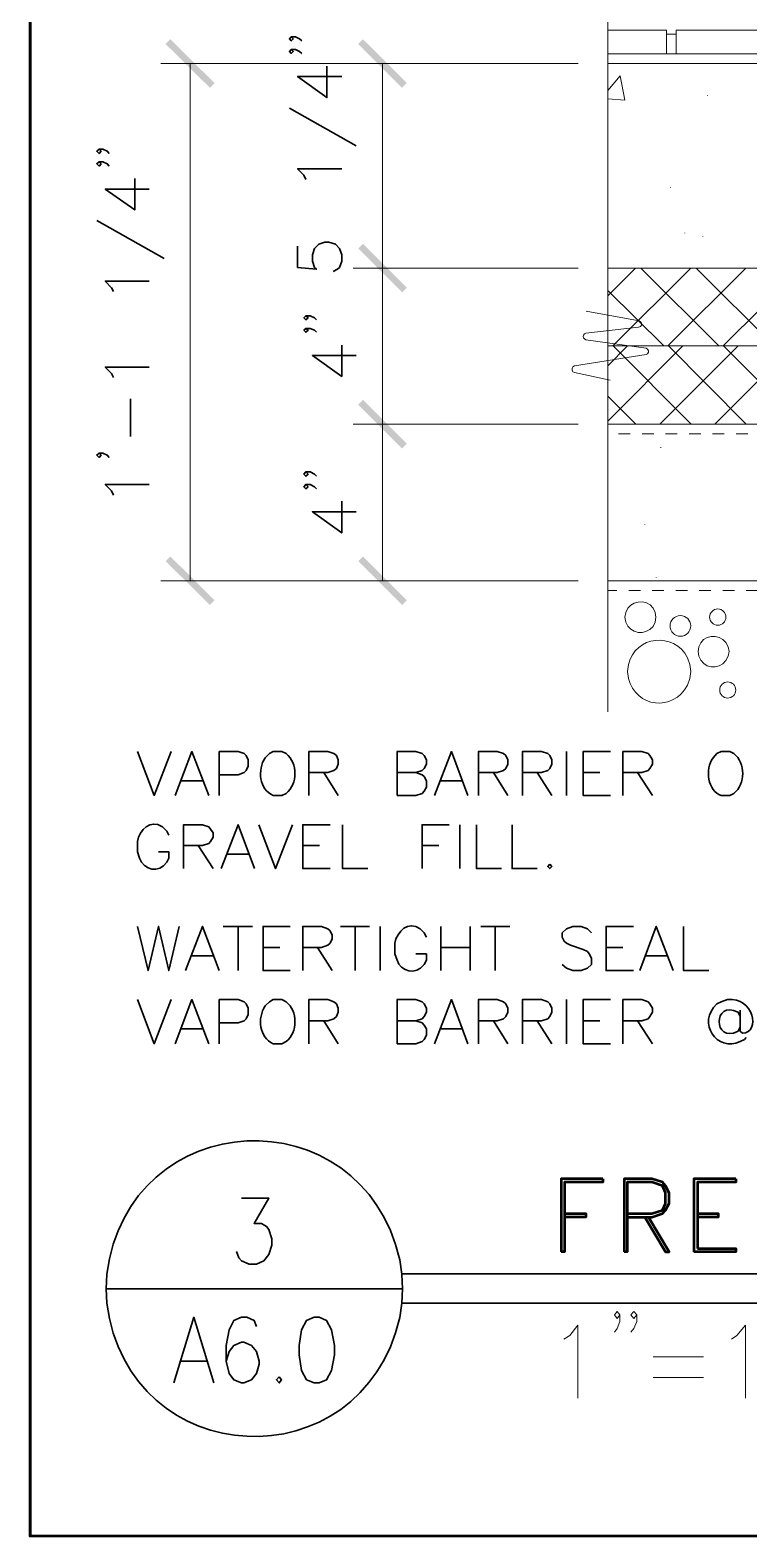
# Model space of a CAD drawing. Header units: inches. Extents: x 5 to 516, y -193 to 129.
# Drawn here: x 181.17 to 187.29, y -77.87 to -65.04 of the extents above; entities that cross this region are included whole.
import ezdxf

# ---------------------------------------------------------------- set-up
doc = ezdxf.new("R2010")
doc.units = ezdxf.units.IN
doc.header["$MEASUREMENT"] = 0
doc.linetypes.add('PDF_IMPORT', pattern=[1, 0.8, -0.2])
doc.layers.add('PDF3_Geometry', color=7, linetype='Continuous')
doc.layers.add('PDF3_Solid Fills', color=7, linetype='Continuous')

msp = doc.modelspace()

# ---------------------------------------------------------------- hatches: boundary and pattern name
at = {"layer": 'PDF3_Solid Fills', "transparency": 33554559}
for points in [[(182.7002503, -65.5279808), (182.7402477, -65.4879833), (182.3636035, -65.1146756), (182.3236077, -65.1546714)], [(184.3368098, -65.5279808), (184.3768073, -65.4879833), (184.003503, -65.1146756), (183.9635004, -65.1546714)], [(183.9635004, -66.8978965), (184.3368114, -67.2712042), (184.3768073, -67.2312084), (184.0034979, -66.857899)], [(184.3768073, -68.5611234), (184.003503, -68.1878157), (183.9635004, -68.2278115), (184.3368098, -68.6011209)], [(182.3636087, -69.5210618), (182.3236113, -69.5610592), (182.7002486, -69.934367), (182.7402512, -69.8943712)], [(184.0034979, -69.5210618), (183.9635004, -69.5610592), (184.3368114, -69.934367), (184.3768073, -69.8943712)]]:
    msp.add_hatch(color=256, dxfattribs=at).paths.add_polyline_path(points)

# ---------------------------------------------------------------- linework, layer by layer
at = {"layer": 'PDF3_Geometry', "lineweight": 50}
msp.add_lwpolyline([(181.1703462, -32.9700706), (181.1703462, -77.8671928), (209.7451811, -77.8671928), (209.7451811, -32.9700706)], close=True, dxfattribs=at)
at = {"layer": 'PDF3_Geometry', "lineweight": 60}
msp.add_lwpolyline([(181.1703462, -77.8671928), (181.1703462, -32.9700706), (181.1703462, -77.8671928), (181.1703462, -55.4686282)], dxfattribs=at)
at = {"layer": 'PDF3_Geometry', "lineweight": 15}
for points in [[(186.0866976, -70.8443107), (186.0866976, -64.5547139)], [(186.5866656, -65.0380152), (186.0866976, -65.0380152)], [(186.5866656, -65.238001), (186.5866656, -65.0380138)], [(186.6699936, -65.071345), (186.6699936, -65.0380138)], [(188.5798714, -65.0380152), (186.6699938, -65.0380152)], [(186.6699936, -65.238001), (186.6699936, -65.071345), (186.5866656, -65.071345)], [(194.9461353, -65.238001), (186.0867035, -65.238001)], [(183.9201699, -65.321329), (185.8367137, -65.321329), (182.2836082, -65.321329)], [(182.5335943, -65.321329), (182.5335943, -69.7277131)], [(184.1701538, -65.321329), (184.1701538, -67.0645505)], [(207.9086323, -65.321329), (186.0866976, -65.321329), (196.6493537, -65.321329)], [(186.0866976, -65.5513151), (186.1933575, -65.4246565)], [(186.2333557, -65.634643), (186.1933583, -65.4246565)], [(186.0866976, -65.6213111), (186.2333549, -65.6346436)], [(186.9366458, -65.5946472), (186.9366458, -65.5913141)], [(186.6199954, -66.3812654), (186.6199954, -66.3779323)], [(186.743326, -66.7679051), (186.743326, -66.764572)], [(186.89665, -66.794569), (186.89665, -66.7912358)], [(184.1701538, -67.0645508), (184.1701538, -68.3944656)], [(186.0866976, -67.0645508), (195.0294574, -67.0645508)], [(186.0866976, -67.3012029), (186.3233491, -67.0645514)], [(186.1300298, -67.7278452), (186.7933206, -67.0645544)], [(187.0333058, -67.7278452), (186.370015, -67.0645544)], [(186.5999975, -67.7278452), (187.2632883, -67.0645544)], [(187.5032735, -67.7278452), (186.8399827, -67.0645544)], [(187.069972, -67.7278452), (187.7365959, -67.0645544)], [(186.5633381, -67.7278452), (186.086702, -67.2545422)], [(186.3533499, -67.5145206), (185.9033788, -67.4311926)], [(186.3500149, -67.5678565), (185.9000437, -67.6178533), (185.8900444, -67.6245195), (185.880045, -67.6345189), (185.8767119, -67.6478514), (185.880045, -67.6578507), (185.8900444, -67.6678501), (185.9000437, -67.6745163)], [(186.3500135, -67.5678551), (186.3666791, -67.5611889), (186.3733454, -67.5511895), (186.3733454, -67.534524), (186.3666791, -67.5211915), (186.3533467, -67.5145252)], [(186.4133436, -67.7478431), (185.9000432, -67.6745144)], [(186.0933636, -67.7278452), (186.0866974, -67.724512)], [(186.0866976, -67.8978307), (186.2566867, -67.7278416)], [(186.0866976, -67.7278452), (195.0294574, -67.7278452)], [(186.0866976, -68.3678052), (186.7266566, -67.7278462)], [(186.7966537, -68.3944691), (186.1333629, -67.7278452)], [(186.5300082, -68.3944691), (187.1966322, -67.7278452)], [(187.2666214, -68.3944691), (186.6033306, -67.7278452)], [(186.9999759, -68.3944691), (187.6665999, -67.7278452)], [(187.7365959, -68.3944691), (187.0733051, -67.7278452)], [(185.8033838, -67.9544938), (185.7900513, -67.9478275), (185.7833851, -67.9344951), (185.7833851, -67.9178295), (185.7900513, -67.904497), (185.8033838, -67.8978307), (186.4133447, -67.8011703)], [(186.4133436, -67.8011708), (186.4266761, -67.7945046), (186.4333423, -67.7811721), (186.4333423, -67.7678396), (186.4266761, -67.7545071), (186.4133436, -67.7478409)], [(186.1066955, -68.0178249), (185.8033816, -67.9544957)], [(186.326686, -68.3944691), (186.0867014, -68.1544845)], [(184.1701538, -68.3944691), (184.1701538, -69.7277169)], [(199.6824921, -68.3944657), (199.6824921, -69.7277136), (186.0866968, -69.7277136)], [(186.0866976, -68.3944691), (199.6824929, -68.3944691)], [(186.5400038, -68.5944549), (186.5400038, -68.5911218)], [(186.4033481, -69.2510765), (186.4033481, -69.2477434)], [(183.9201699, -69.7277136), (185.8367137, -69.7277136), (182.2836082, -69.7277136)], [(186.500008, -69.7010497), (186.500008, -69.6977166)], [(186.2400214, -69.9976972), (186.2333552, -70.0376946), (186.2400214, -70.0810252)], [(186.4733398, -70.1176895), (186.4900054, -70.0810252), (186.4966716, -70.0376946), (186.4900054, -69.9976972), (186.4733398, -69.9610329)], [(186.8633131, -70.2910133), (186.8566469, -70.3310108), (186.8633131, -70.3710082)], [(187.0932984, -70.4076725), (187.1132971, -70.3710082), (187.1199634, -70.3310108), (187.1132971, -70.2910133), (187.0932984, -70.254349)], [(186.2633581, -70.4410002), (186.2566919, -70.5009964), (186.2633581, -70.5609925)], [(186.7666592, -70.6176555), (186.7866579, -70.5609925), (186.7933241, -70.5009964), (186.7866579, -70.4410002), (186.7666592, -70.3843372)], [(186.1900235, -75.9839788), (186.1666917, -76.0139769), (186.1433598, -75.9839788), (186.1666917, -75.9539808), (186.1900235, -75.9839788), (186.1900235, -76.0406419), (186.1666917, -76.100638), (186.1433598, -76.1306361)], [(186.333352, -75.9839788), (186.3100202, -76.0139769), (186.2833552, -75.9839788), (186.3100202, -75.9539808), (186.333352, -75.9839788), (186.333352, -76.0406419), (186.3100202, -76.100638), (186.2833552, -76.1306361)], [(185.7133899, -76.190634), (185.7633867, -76.1606359), (185.8333822, -76.0706417), (185.8333822, -76.6939351)], [(187.139968, -76.190634), (187.1866317, -76.1606359), (187.2599604, -76.0706417), (187.2599604, -76.6939351)], [(186.4733441, -76.3406217), (186.9033166, -76.3406217)], [(186.4733441, -76.51728), (186.9033166, -76.51728)]]:
    msp.add_lwpolyline(points, dxfattribs=at)
at = {"layer": 'PDF3_Geometry', "lineweight": 35}
for points in [[(183.393538, -65.0946793), (183.4102036, -65.1113449), (183.393538, -65.1280105), (183.3768725, -65.1113449), (183.393538, -65.0946793), (183.4302024, -65.0946793), (183.4635336, -65.1113449), (183.4835323, -65.1280105)], [(183.393538, -65.2013416), (183.4102036, -65.2180072), (183.393538, -65.2346728), (183.3768725, -65.2180072), (183.393538, -65.2013416), (183.4302024, -65.2013416), (183.4635336, -65.2180072), (183.4835323, -65.2346728)], [(183.8235151, -65.4313209), (183.4468726, -65.4313209), (183.6968565, -65.6113093), (183.6968565, -65.3446597)], [(183.3768765, -65.7013095), (183.94684, -66.021289)], [(181.7569785, -66.051283), (181.7736441, -66.0679486), (181.7569785, -66.0879473), (181.7369798, -66.0679486), (181.7569785, -66.051283), (181.7903097, -66.051283), (181.826974, -66.0679486), (181.8436396, -66.0879473)], [(181.7569785, -66.1579453), (181.7736441, -66.1746109), (181.7569785, -66.1946096), (181.7369798, -66.1746109), (181.7569785, -66.1579453), (181.7903097, -66.1579453), (181.826974, -66.1746109), (181.8436396, -66.1946096)], [(182.1836156, -66.3912609), (181.8103062, -66.3912609), (182.0602902, -66.5679163), (182.0602902, -66.3012667)], [(183.5168618, -66.3079329), (183.5001962, -66.2712686), (183.4468663, -66.2179387), (183.8235089, -66.2179387)], [(181.7369806, -66.6579132), (182.3102772, -66.9812258)], [(183.4468726, -66.8778969), (183.4468726, -67.0578854), (183.6068623, -67.074551), (183.5901967, -67.0578854), (183.5735311, -67.0045555), (183.5735311, -66.9512256), (183.5901967, -66.8978957), (183.626861, -66.8612313), (183.6801909, -66.8445657), (183.7135221, -66.8445657), (183.7701852, -66.8612313), (183.8035164, -66.8978957), (183.8235151, -66.9512256), (183.8235151, -67.0045555), (183.8035164, -67.0578854), (183.7868508, -67.074551), (183.7501865, -67.0945497)], [(181.8803023, -67.2645366), (181.8636367, -67.2312055), (181.8103068, -67.1745424), (182.1836162, -67.1745424)], [(183.5168618, -67.4711884), (183.5368606, -67.487854), (183.5168618, -67.5045196), (183.5001962, -67.487854), (183.5168618, -67.4711884), (183.5535262, -67.4711884), (183.5901905, -67.487854), (183.6068561, -67.5045196)], [(183.5168618, -67.5778507), (183.5368606, -67.5945163), (183.5168618, -67.6111819), (183.5001962, -67.5945163), (183.5168618, -67.5778507), (183.5535262, -67.5778507), (183.5901905, -67.5945163), (183.6068561, -67.6111819)], [(183.9468354, -67.8078368), (183.573526, -67.8078368), (183.8235099, -67.9878252), (183.8235099, -67.7211757)], [(181.8803023, -67.997827), (181.8636367, -67.9611627), (181.8103068, -67.9078328), (182.1836162, -67.9078328)], [(182.023624, -68.497795), (182.023624, -68.1778155)], [(181.7569785, -68.6411167), (181.7736441, -68.6577823), (181.7569785, -68.677781), (181.7369798, -68.6577823), (181.7569785, -68.6411167), (181.7903097, -68.6411167), (181.826974, -68.6577823), (181.8436396, -68.677781)], [(183.5168618, -68.8011067), (183.5368606, -68.8211054), (183.5168618, -68.837771), (183.5001962, -68.8211054), (183.5168618, -68.8011067), (183.5535262, -68.8011067), (183.5901905, -68.8211054), (183.6068561, -68.837771)], [(181.8803023, -68.9977629), (181.8636367, -68.9610986), (181.8103068, -68.9077687), (182.1836162, -68.9077687)], [(183.5168618, -68.907769), (183.5368606, -68.9277677), (183.5168618, -68.9444333), (183.5001962, -68.9277677), (183.5168618, -68.907769), (183.5535262, -68.907769), (183.5901905, -68.9277677), (183.6068561, -68.9444333)], [(183.9468354, -69.1410846), (183.573526, -69.1410846), (183.8235099, -69.3210731), (183.8235099, -69.0510904)], [(182.0836245, -71.1842886), (182.2269486, -71.557598), (182.3702728, -71.1842886)], [(182.4036045, -71.5575964), (182.5469286, -71.184287), (182.6902528, -71.5575964)], [(182.7802486, -71.5575964), (182.7802486, -71.184287), (182.9402384, -71.184287), (182.9935683, -71.2009526), (183.0102339, -71.2176182), (183.0268995, -71.2542825), (183.0268995, -71.3076124), (183.0102339, -71.3442767), (182.9935683, -71.3609423), (182.9402384, -71.380941), (182.7802486, -71.380941)], [(183.350207, -71.2009542), (183.3135426, -71.1842886), (183.240214, -71.1842886), (183.2068828, -71.2009542), (183.1702185, -71.2376185)], [(183.5435325, -71.5575964), (183.5435325, -71.184287), (183.7035222, -71.184287), (183.7568522, -71.2009526), (183.7768509, -71.2176182), (183.7935165, -71.2542825), (183.7935165, -71.2909468), (183.7768509, -71.3276111), (183.7568522, -71.3442767), (183.7035222, -71.3609423), (183.5435325, -71.3609423)], [(184.2934844, -71.5575964), (184.2934844, -71.184287), (184.4534742, -71.184287), (184.5068041, -71.2009526), (184.5234697, -71.2176182), (184.5434684, -71.2542825), (184.5434684, -71.2909468), (184.5234697, -71.3276111), (184.5068041, -71.3442767), (184.4534742, -71.3609423), (184.2934844, -71.3609423)], [(184.6134644, -71.5575964), (184.7567886, -71.184287), (184.8967796, -71.5575964)], [(184.9867722, -71.5575964), (184.9867722, -71.184287), (185.146762, -71.184287), (185.2000919, -71.2009526), (185.2200906, -71.2176182), (185.2367562, -71.2542825), (185.2367562, -71.2909468), (185.2200906, -71.3276111), (185.2000919, -71.3442767), (185.146762, -71.3609423), (184.9867722, -71.3609423)], [(185.36008, -71.5575964), (185.36008, -71.184287), (185.5234029, -71.184287), (185.5767328, -71.2009526), (185.5933984, -71.2176182), (185.610064, -71.2542825), (185.610064, -71.2909468), (185.5933984, -71.3276111), (185.5767328, -71.3442767), (185.5234029, -71.3609423), (185.36008, -71.3609423)], [(185.7367241, -71.1842886), (185.7367241, -71.557598)], [(186.1100346, -71.5575964), (185.8767162, -71.5575964), (185.8767162, -71.184287), (186.1100346, -71.184287)], [(186.2166874, -71.5575964), (186.2166874, -71.184287), (186.3766771, -71.184287), (186.4300071, -71.2009526), (186.4466727, -71.2176182), (186.4666714, -71.2542825), (186.4666714, -71.2909468), (186.4466727, -71.3276111), (186.4300071, -71.3442767), (186.3766771, -71.3609423), (186.2166874, -71.3609423)], [(187.1599635, -71.2009542), (187.1266323, -71.1842886), (187.0533037, -71.1842886), (187.0166394, -71.2009542), (186.9833082, -71.2376185)], [(182.4569322, -71.4342726), (182.6369207, -71.4342726)], [(183.6701859, -71.3609435), (183.7935113, -71.5575976)], [(184.4534677, -71.3609435), (184.5067976, -71.3809422), (184.5234632, -71.3976078), (184.5434619, -71.4342722), (184.5434619, -71.4876021), (184.5234632, -71.5209333), (184.5067976, -71.540932), (184.4534677, -71.5575976), (184.2934779, -71.5575976)], [(184.6667922, -71.4342726), (184.8434475, -71.4342726)], [(185.1134324, -71.3609435), (185.2367578, -71.5575976)], [(185.4867402, -71.3609435), (185.6100656, -71.5575976)], [(185.8767162, -71.3609435), (186.0200404, -71.3609435)], [(186.340018, -71.3609435), (186.4666765, -71.5575976)], [(183.240214, -71.557598), (183.3135426, -71.557598), (183.350207, -71.5409324)], [(187.0533037, -71.557598), (187.1266323, -71.557598), (187.1599635, -71.5409324)], [(182.35027, -71.8975743), (182.3336044, -71.86091), (182.2969401, -71.8242457)], [(182.4769301, -72.1808915), (182.4769301, -71.8075821), (182.6369199, -71.8075821), (182.6902498, -71.8242477), (182.7069154, -71.8442464), (182.7269141, -71.8775776), (182.7269141, -71.9142419), (182.7069154, -71.9509062), (182.6902498, -71.9675718), (182.6369199, -71.9842374), (182.4769301, -71.9842374)], [(182.7969102, -72.1808915), (182.9402343, -71.8075821), (183.0802253, -72.1808915)], [(183.1168902, -71.8075803), (183.2602143, -72.1808897), (183.4035385, -71.8075803)], [(183.7235164, -72.1808915), (183.490198, -72.1808915), (183.490198, -71.8075821), (183.7235164, -71.8075821)], [(183.8301759, -71.8075803), (183.8301759, -72.1808897), (184.0434956, -72.1808897)], [(184.5068022, -72.1808915), (184.5068022, -71.8075821), (184.7367874, -71.8075821)], [(184.8267822, -71.8075803), (184.8267822, -72.1808897)], [(184.9701039, -71.8075803), (184.9701039, -72.1808897), (185.1834236, -72.1808897)], [(185.2734156, -71.8075803), (185.2734156, -72.1808897), (185.4867353, -72.1808897)], [(182.0836204, -71.9509042), (182.0836204, -72.0375653), (182.100286, -72.0908952)], [(182.3336044, -72.1275596), (182.35027, -72.0908952), (182.35027, -72.0375653), (182.2636089, -72.0375653)], [(182.6002539, -71.9842353), (182.7269125, -72.1808893)], [(182.8502379, -72.0575643), (183.0268933, -72.0575643)], [(183.490198, -71.9842353), (183.6335221, -71.9842353)], [(184.5068022, -71.9842353), (184.6501263, -71.9842353)], [(182.0836245, -72.6741901), (182.1736187, -73.0508326), (182.2636129, -72.6741901), (182.350274, -73.0508326), (182.4402683, -72.6741901)], [(182.4935985, -73.0508342), (182.6369226, -72.6741917), (182.7802467, -73.0508342)], [(182.8135785, -72.6741901), (183.0635625, -72.6741901)], [(182.9402319, -72.6741901), (182.9402319, -73.0508326)], [(183.3835417, -73.0508342), (183.1535564, -73.0508342), (183.1535564, -72.6741917), (183.3835417, -72.6741917)], [(183.490198, -73.0508342), (183.490198, -72.6741917), (183.6501877, -72.6741917), (183.7035176, -72.6941904), (183.7235164, -72.710856), (183.7401819, -72.7475203), (183.7401819, -72.7808515), (183.7235164, -72.8175159), (183.7035176, -72.8341815), (183.6501877, -72.8541802), (183.490198, -72.8541802)], [(183.8135144, -72.6741901), (184.0601652, -72.6741901)], [(183.9368382, -72.6741901), (183.9368382, -73.0508326)], [(184.1501559, -72.6741901), (184.1501559, -73.0508326)], [(184.5434684, -72.7641874), (184.5234697, -72.7275231), (184.4901385, -72.6941919)], [(184.6667922, -72.6741901), (184.6667922, -73.0508326)], [(184.9167762, -72.6741901), (184.9167762, -73.0508326)], [(185.0067701, -72.6741901), (185.253421, -72.6741901)], [(185.1300939, -72.6741901), (185.1300939, -73.0508326)], [(185.9500419, -72.7275212), (185.9133776, -72.69419), (185.8600477, -72.6741913), (185.7900522, -72.6741913), (185.7367222, -72.69419), (185.7000579, -72.7275212), (185.7000579, -72.7641855), (185.7167235, -72.8008499), (185.7367222, -72.8175155), (185.7700534, -72.834181), (185.8767133, -72.8708454), (185.9133776, -72.887511), (185.9300432, -72.9075097), (185.9500419, -72.944174), (185.9500419, -72.9975039), (185.9133776, -73.0308351), (185.8600477, -73.0508338), (185.7900522, -73.0508338), (185.7367222, -73.0308351), (185.7000579, -72.9975039)], [(186.3066841, -73.0508342), (186.0733657, -73.0508342), (186.0733657, -72.6741917), (186.3066841, -72.6741917)], [(186.3600159, -73.0508342), (186.5000069, -72.6741917), (186.643331, -73.0508342)], [(186.7333237, -72.6741901), (186.7333237, -73.0508326), (186.9466433, -73.0508326)], [(183.1535564, -72.8541814), (183.2968806, -72.8541814)], [(183.6168581, -72.8541814), (183.7401836, -73.0508355)], [(184.2734857, -72.8175174), (184.2734857, -72.9075116), (184.2934844, -72.9608415)], [(184.6667922, -72.8541814), (184.9167762, -72.8541814)], [(186.0733657, -72.8541814), (186.2166898, -72.8541814)], [(182.5469262, -72.9241741), (182.7269147, -72.9241741)], [(184.5234697, -72.9975058), (184.5434684, -72.9608415), (184.5434684, -72.9075116), (184.4534742, -72.9075116)], [(186.4133436, -72.9241741), (186.589999, -72.9241741)], [(182.0836245, -73.2974852), (182.2269486, -73.6741277), (182.3702728, -73.2974852)], [(182.4036045, -73.674126), (182.5469286, -73.2974835), (182.6902528, -73.674126)], [(182.7802486, -73.674126), (182.7802486, -73.2974835), (182.9402384, -73.2974835), (182.9935683, -73.3174822), (183.0102339, -73.3341478), (183.0268995, -73.3708121), (183.0268995, -73.424142), (183.0102339, -73.4608063), (182.9935683, -73.4774719), (182.9402384, -73.4941375), (182.7802486, -73.4941375)], [(183.350207, -73.3174839), (183.3135426, -73.2974852), (183.240214, -73.2974852), (183.2068828, -73.3174839), (183.1702185, -73.3508151)], [(183.5435325, -73.674126), (183.5435325, -73.2974835), (183.7035222, -73.2974835), (183.7568522, -73.3174822), (183.7768509, -73.3341478), (183.7935165, -73.3708121), (183.7935165, -73.4041433), (183.7768509, -73.4408076), (183.7568522, -73.4608063), (183.7035222, -73.4774719), (183.5435325, -73.4774719)], [(184.2934844, -73.674126), (184.2934844, -73.2974835), (184.4534742, -73.2974835), (184.5068041, -73.3174822), (184.5234697, -73.3341478), (184.5434684, -73.3708121), (184.5434684, -73.4041433), (184.5234697, -73.4408076), (184.5068041, -73.4608063), (184.4534742, -73.4774719), (184.2934844, -73.4774719)], [(184.6134644, -73.674126), (184.7567886, -73.2974835), (184.8967796, -73.674126)], [(184.9867722, -73.674126), (184.9867722, -73.2974835), (185.146762, -73.2974835), (185.2000919, -73.3174822), (185.2200906, -73.3341478), (185.2367562, -73.3708121), (185.2367562, -73.4041433), (185.2200906, -73.4408076), (185.2000919, -73.4608063), (185.146762, -73.4774719), (184.9867722, -73.4774719)], [(185.36008, -73.674126), (185.36008, -73.2974835), (185.5234029, -73.2974835), (185.5767328, -73.3174822), (185.5933984, -73.3341478), (185.610064, -73.3708121), (185.610064, -73.4041433), (185.5933984, -73.4408076), (185.5767328, -73.4608063), (185.5234029, -73.4774719), (185.36008, -73.4774719)], [(185.7367241, -73.2974852), (185.7367241, -73.6741277)], [(186.1100346, -73.674126), (185.8767162, -73.674126), (185.8767162, -73.2974835), (186.1100346, -73.2974835)], [(186.2166874, -73.674126), (186.2166874, -73.2974835), (186.3766771, -73.2974835), (186.4300071, -73.3174822), (186.4466727, -73.3341478), (186.4666714, -73.3708121), (186.4666714, -73.4041433), (186.4466727, -73.4408076), (186.4300071, -73.4608063), (186.3766771, -73.4774719), (186.2166874, -73.4774719)], [(187.1066339, -73.297485), (187.053304, -73.3174837), (187.0166396, -73.3341493)], [(187.2132937, -73.3874792), (187.2132937, -73.5674676), (187.2332924, -73.5841332)], [(183.6701859, -73.4774731), (183.7935113, -73.6741272)], [(184.4534677, -73.4774731), (184.5067976, -73.4941387), (184.5234632, -73.5141375), (184.5434619, -73.5474687), (184.5434619, -73.6007986), (184.5234632, -73.6374629), (184.5067976, -73.6541285), (184.4534677, -73.6741272), (184.2934779, -73.6741272)], [(185.1134324, -73.4774731), (185.2367578, -73.6741272)], [(185.4867402, -73.4774731), (185.6100656, -73.6741272)], [(185.8767162, -73.4774731), (186.0200404, -73.4774731)], [(186.340018, -73.4774731), (186.4666765, -73.6741272)], [(187.2132937, -73.4408103), (187.1966281, -73.404146)], [(182.4569322, -73.5474692), (182.6369207, -73.5474692)], [(184.6667922, -73.5474692), (184.8434475, -73.5474692)], [(187.1966281, -73.5674689), (187.2132937, -73.5308045)], [(187.2132937, -73.6541288), (187.249958, -73.6374632), (187.2666236, -73.6207976)], [(183.240214, -73.6741277), (183.3135426, -73.6741277), (183.350207, -73.654129)], [(182.9702321, -74.9907089), (183.2035505, -74.9907089), (183.076892, -75.2040286), (183.1402212, -75.2040286), (183.1835518, -75.2306935), (183.2035505, -75.2573585), (183.2268823, -75.3373534), (183.2268823, -75.3906833), (183.2035505, -75.4706781), (183.1602199, -75.5240081), (183.0968907, -75.550673), (183.0335614, -75.550673), (182.9702321, -75.5240081), (182.9469003, -75.4973431), (182.9269016, -75.4440132)], [(184.3168144, -76.007313), (184.33348, -75.8839875), (184.3401462, -75.7606621), (184.33348, -75.6373367), (184.3168144, -75.5140113)], [(181.8236409, -75.6373367), (181.8169747, -75.7606621), (181.8236409, -75.8839875)], [(184.3334802, -75.6340019), (202.8089616, -75.6340019)], [(184.3368098, -75.7606621), (181.8169713, -75.7606621)], [(184.3334802, -75.8839859), (202.8089616, -75.8839859)], [(182.3936022, -76.5639418), (182.5635913, -76.0039777), (182.7335804, -76.5639418)], [(183.0968923, -76.0839717), (183.0768936, -76.0306418), (183.0135643, -76.0039769), (182.9702338, -76.0039769), (182.9035714, -76.0306418), (182.8635739, -76.1106367), (182.8402421, -76.2439615), (182.8402421, -76.3772863), (182.8635739, -76.4839461), (182.9035714, -76.537276), (182.9702338, -76.563941), (182.9902325, -76.563941), (183.0535617, -76.537276), (183.0968923, -76.4839461), (183.1202241, -76.4039512), (183.1202241, -76.3772863), (183.0968923, -76.2972914), (183.0535617, -76.2439615), (182.9902325, -76.2172965), (182.9702338, -76.2172965), (182.9035714, -76.2439615), (182.8635739, -76.2972914), (182.8402421, -76.3772863)], [(182.4569322, -76.3772879), (182.6702519, -76.3772879)]]:
    msp.add_lwpolyline(points, dxfattribs=at)
at = {"layer": 'PDF3_Geometry', "lineweight": 15}
for points in [[(183.9201699, -67.0645508), (185.8367137, -67.0645508)], [(183.9201699, -68.3944691), (185.8367137, -68.3944691)]]:
    msp.add_lwpolyline(points, close=True, dxfattribs=at)
at = {"layer": 'PDF3_Geometry', "linetype": 'PDF_IMPORT', "lineweight": 15, "ltscale": 0.0625}
for points in [[(199.7658201, -68.4244623), (199.7658201, -69.8110415), (186.086699, -69.8110415)], [(197.0793265, -68.4777971), (186.0867003, -68.4777971)]]:
    msp.add_lwpolyline(points, dxfattribs=at)
at = {"layer": 'PDF3_Geometry', "lineweight": 35}
for points in [[(185.5933957, -72.1442253), (185.5767301, -72.164224), (185.5933957, -72.1808896), (185.6100612, -72.164224)], [(183.5868579, -76.0039801), (183.5235286, -76.0306451), (183.4801981, -76.11064), (183.4601994, -76.2439647), (183.4601994, -76.3239596), (183.4801981, -76.4572844), (183.5235286, -76.5372793), (183.5868579, -76.5639442), (183.6301885, -76.5639442), (183.6935177, -76.5372793), (183.7368483, -76.4572844), (183.7601801, -76.3239596), (183.7601801, -76.2439647), (183.7368483, -76.11064), (183.6935177, -76.0306451), (183.6301885, -76.0039801)], [(183.2902122, -76.510614), (183.2668803, -76.537279), (183.2902122, -76.563944), (183.3102109, -76.537279)]]:
    msp.add_lwpolyline(points, close=True, dxfattribs=at)
at = {"layer": 'PDF3_Geometry', "lineweight": 50}
for points in [[(186.0466994, -74.8240529), (185.6900556, -74.8240529), (185.6900556, -75.4473463)], [(186.0467015, -74.8240551), (186.0467015, -74.8540532), (185.7200558, -74.8540532), (185.7200558, -75.4473485), (185.6900577, -75.4473485)], [(186.2533536, -75.1207027), (186.4633401, -75.1207027), (186.5533344, -75.0907047), (186.5799993, -75.0340416), (186.5799993, -74.9440474), (186.5533344, -74.8840513), (186.4633401, -74.8540532), (186.2533536, -74.8540532), (186.2533536, -75.4473485), (186.2266887, -75.4473485)], [(186.2533547, -75.1506987), (186.4633412, -75.1506987), (186.5533355, -75.1207006), (186.5800004, -75.0907025), (186.6099985, -75.0340395), (186.6099985, -74.9440452), (186.5800004, -74.8840491), (186.5533355, -74.854051), (186.4633412, -74.8240529), (186.2266897, -74.8240529), (186.2266897, -75.4473463)], [(187.1766318, -74.8240529), (186.819988, -74.8240529), (186.819988, -75.4473463)], [(187.1766272, -74.8240551), (187.1766272, -74.8540532), (186.8499815, -74.8540532), (186.8499815, -75.4173504)], [(185.7200558, -75.1207021), (185.9000443, -75.1207021), (185.9000443, -75.1507001), (185.7200558, -75.1507001)], [(186.4033481, -75.1506989), (186.5800034, -75.4473466), (186.6100015, -75.4473466), (186.4333461, -75.1506989)], [(186.8499815, -75.1207021), (187.0266368, -75.1207021), (187.0266368, -75.1507001), (186.8499815, -75.1507001)], [(186.8499815, -75.4173478), (187.1766272, -75.4173478), (187.1766272, -75.4473459), (186.8199834, -75.4473459)]]:
    msp.add_lwpolyline(points, dxfattribs=at)
at = {"layer": 'PDF3_Geometry', "lineweight": 15}
for centre, radius in [((186.7054777, -70.1131537), 0.0878722), ((187.0239706, -70.0383613), 0.0693321), ((187.1082985, -70.6593198), 0.0683493)]:
    msp.add_circle(centre, radius, dxfattribs=at)
for points in [[(186.4733398, -69.9610329), (186.4117882, -69.8773716), (186.275908, -69.8949816), (186.2400214, -69.9976972)], [(186.2400214, -70.0810252), (186.2819076, -70.181241), (186.4016222, -70.2027952), (186.4733398, -70.1176895)], [(186.7666592, -70.3843372), (186.6513888, -70.1616848), (186.3220766, -70.1930717), (186.2633581, -70.4410002)], [(187.0932984, -70.254349), (187.0348577, -70.1710766), (186.8898114, -70.1885199), (186.8633131, -70.2910133)], [(186.8633131, -70.3710082), (186.8959777, -70.4758904), (187.0283581, -70.4975001), (187.0932984, -70.4076725)], [(186.2633581, -70.5609925), (186.3269096, -70.8100877), (186.6428893, -70.8487518), (186.7666592, -70.6176555)]]:
    msp.add_open_spline(points, degree=3, dxfattribs=at)
at = {"layer": 'PDF3_Geometry', "lineweight": 35}
for points in [[(183.350207, -71.5409324), (183.4484784, -71.4559378), (183.4484784, -71.2859487), (183.350207, -71.2009542)], [(187.1599635, -71.5409324), (187.2615126, -71.4591599), (187.2615126, -71.2827267), (187.1599635, -71.2009542)], [(183.1702185, -71.2376185), (183.1036672, -71.3377788), (183.1195551, -71.5076568), (183.240214, -71.557598)], [(186.9833082, -71.2376185), (186.9118683, -71.3316125), (186.9384222, -71.522878), (187.0533037, -71.557598)], [(182.2969401, -71.8242457), (182.1925023, -71.7574722), (182.1006749, -71.8482997), (182.0836204, -71.9509042)], [(182.100286, -72.0908952), (182.1426166, -72.1963329), (182.2629978, -72.2239423), (182.3336044, -72.1275596)], [(184.4901385, -72.6941919), (184.3888116, -72.6220299), (184.2943733, -72.7136351), (184.2734857, -72.8175174)], [(184.2934844, -72.9608415), (184.3252046, -73.0577797), (184.4523631, -73.0969994), (184.5234697, -72.9975058)], [(183.1702185, -73.3508151), (183.1030006, -73.4546418), (183.1187218, -73.6195757), (183.240214, -73.6741277)], [(183.350207, -73.654129), (183.448534, -73.5801338), (183.448534, -73.3914792), (183.350207, -73.3174839)], [(187.0166396, -73.3341493), (186.8393177, -73.494639), (187.0209727, -73.7499004), (187.2132937, -73.6541288)], [(187.1966281, -73.404146), (186.9818641, -73.296764), (186.9811419, -73.674962), (187.1966281, -73.5674689)], [(187.2332924, -73.5841332), (187.3928377, -73.5816334), (187.327453, -73.2678757), (187.1066339, -73.297485)], [(184.3168144, -75.5140113), (183.9885021, -74.0950467), (182.0061292, -74.1929292), (181.8236409, -75.6373367)], [(181.8236409, -75.8839875), (182.0077402, -77.327395), (183.9868355, -77.4248888), (184.3168144, -76.007313)]]:
    msp.add_open_spline(points, degree=3, dxfattribs=at)

doc.saveas('drawing.dxf')
